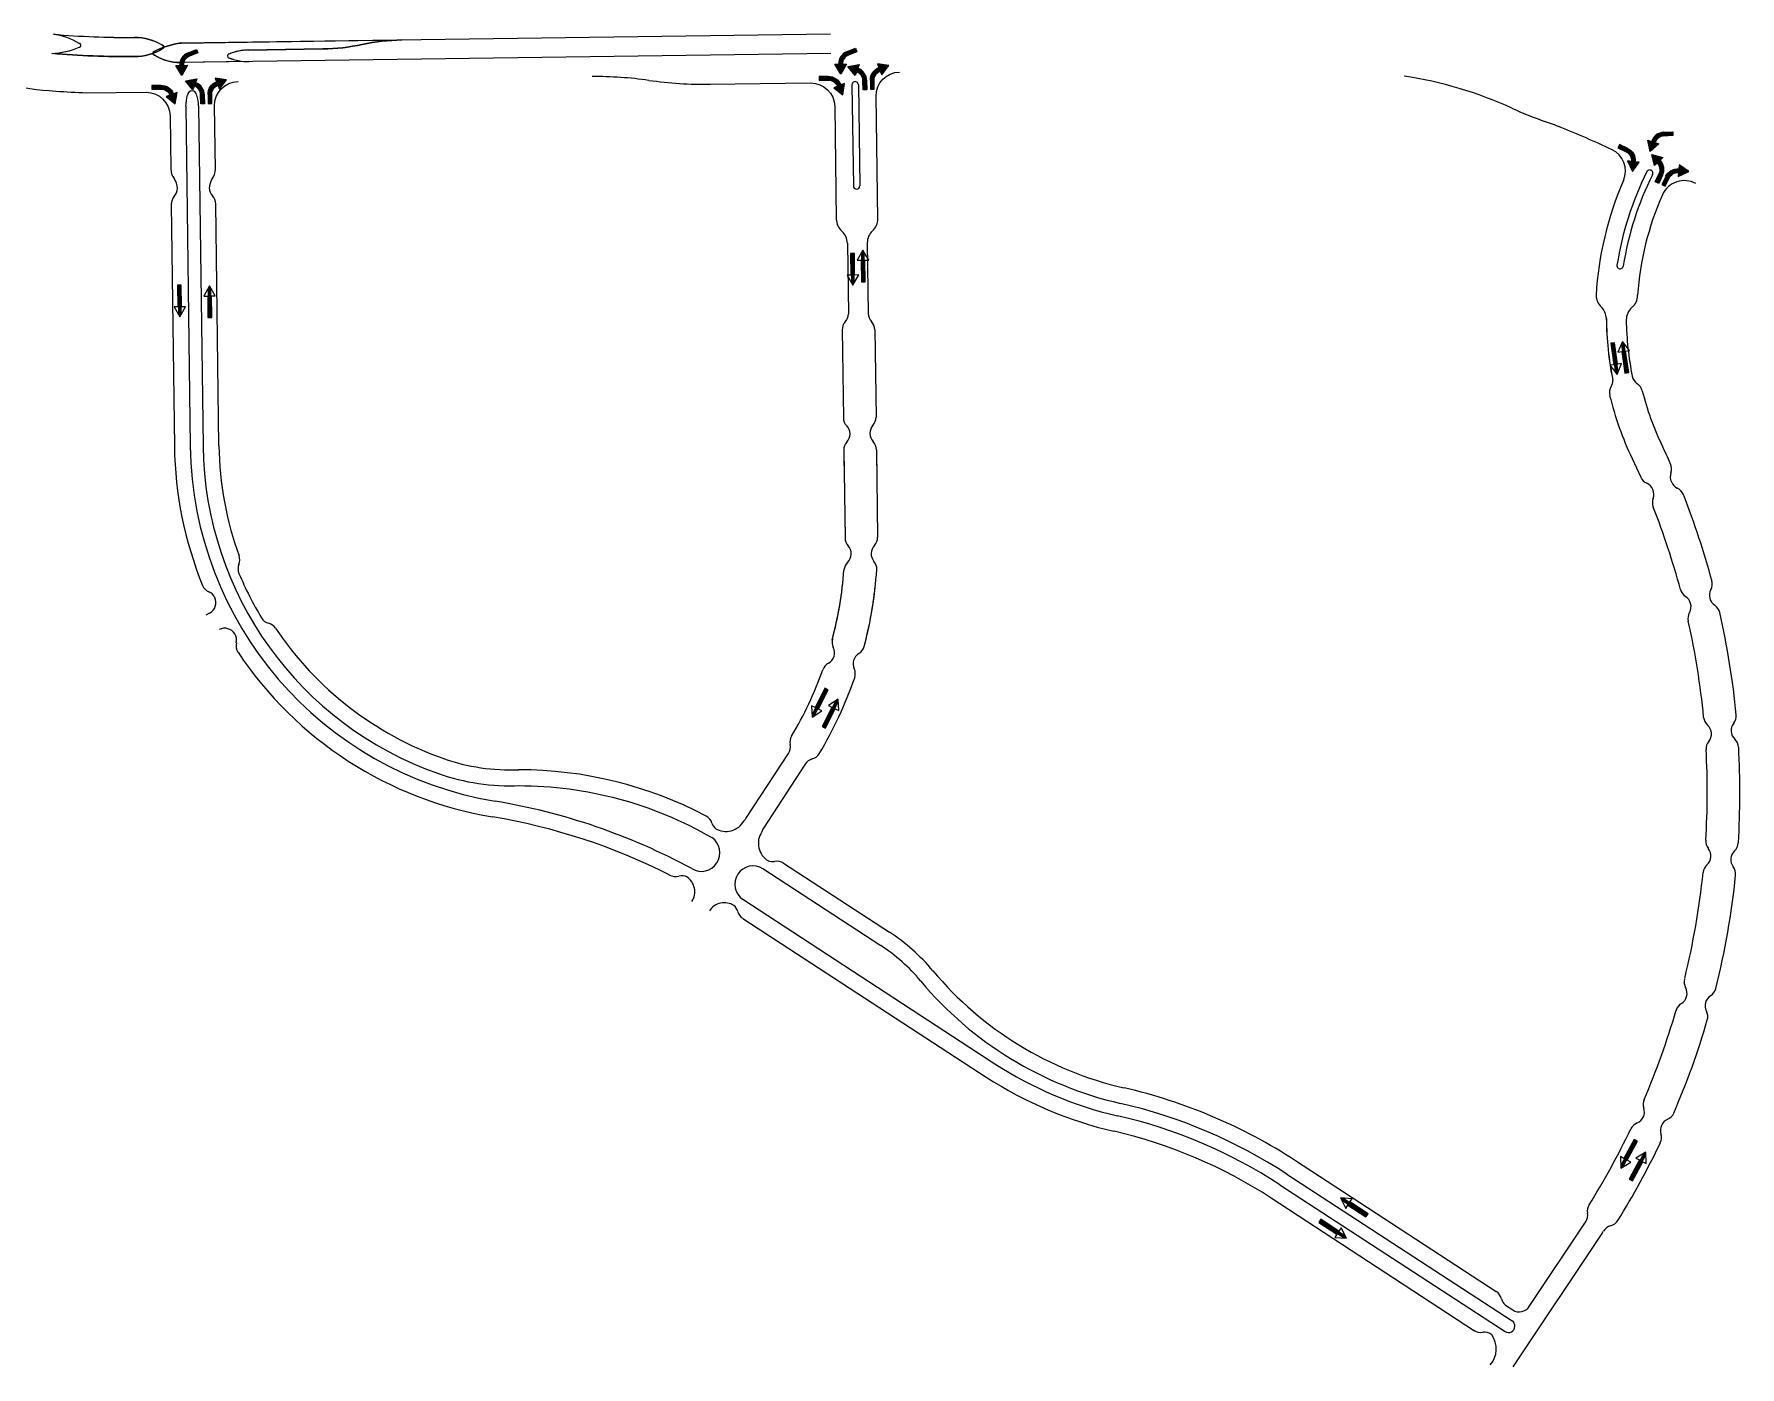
# Model space of a CAD drawing. Header units: inches. Extents: x 2461366 to 2469791, y 7062737 to 7065282.
# Drawn here: x 2467649 to 2469791, y 7063607 to 7065282 of the extents above; entities that cross this region are included whole.
import ezdxf

# ---------------------------------------------------------------- set-up
doc = ezdxf.new("R2010")
doc.units = ezdxf.units.IN
doc.header["$LTSCALE"] = 60
doc.header["$MEASUREMENT"] = 0
for name, color, linetype in [('EOP', 4, 'Continuous'), ('MEDIAN', 6, 'Continuous'), ('TRAFFIC FLOW', 11, 'Continuous')]:
    doc.layers.add(name, color=color, linetype=linetype)
doc.layers.add('Temp-MCR', color=246, linetype='Continuous', plot=False)

# ---------------------------------------------------------------- blocks, each defined once
blk = doc.blocks.new('0arl-SD')
for p, q in [((-0.063, 0.013), (0, 0.013)), ((-0.063, -0.013), (-0.063, 0.013)), ((0.037, 0.066), (0.1, 0.117)), ((0.063, 0.056), (0.037, 0.066)), ((0.113, 0.037), (0.087, 0.047)), ((0.1, 0.117), (0.113, 0.037)), ((0, -0.013), (-0.063, -0.013))]:
    blk.add_line(p, q)
blk.add_lwpolyline([(0.1, 0.117, 0, 0.08, 0), (0.075, 0.052, 0.0256, 0.0256, 0)], format="xyseb")
at = {"const_width": 0.0256}
for points in [[(0, 0), (-0.063, 0, -0.310336)], [(0.075, 0.052, -0.310336), (0, 0, -1.071831)]]:
    blk.add_lwpolyline(points, format="xyb", dxfattribs=at)
for radius in [0.0673, 0.0935]:
    blk.add_arc((0, 0.08), radius, 270, 338.9639)
blk = doc.blocks.new('0ars-sd')
blk.add_lwpolyline([(0.07, 0, 0, 0.08, 0), (0, 0, 0.0256, 0.0256, 0), (-0.151, 0, 0.0256, 0.0256, 0)], format="xyseb")
blk.add_lwpolyline([(-0.151, -0.013), (0, -0.013), (0, -0.04), (0.07, 0), (0, 0.041), (0, 0.013), (-0.151, 0.013)], close=True)

msp = doc.modelspace()

# ---------------------------------------------------------------- linework, layer by layer
at = {"layer": 'EOP', "color": 7}
for p, q in [((2467821.3, 7065067.6), (2467825.2, 7064763.6)), ((2468670.2, 7065019.2), (2468671.4, 7064930.3)), ((2468695.2, 7065019.6), (2468696.4, 7064930.7)), ((2468663.7, 7064910), (2468665.2, 7064799.8)), ((2468704.7, 7064910.4), (2468706.2, 7064800.4)), ((2468665.8, 7064759), (2468667.3, 7064648.8)), ((2468665.8, 7064759), (2468666.3, 7064719.2)), ((2468706.7, 7064759.6), (2468708.2, 7064649.8)), ((2468706.7, 7064759.6), (2468707.3, 7064719.8)), ((2467869.3, 7064554.2), (2467864.7, 7064551.8)), ((2468543.6, 7064297.5), (2468596.1, 7064378.1)), ((2468590.1, 7064240.1), (2468722.9, 7064153.5)), ((2468538.8, 7064170.9), (2468844.5, 7063971.5)), ((2469232.7, 7063866.5), (2469484.9, 7063702)), ((2469202.1, 7063819.6), (2469457.7, 7063652.9)), ((2469505.9, 7063607.4), (2469618.5, 7063776.4)), ((2469526.3, 7063683.2), (2469597.7, 7063790.3)), ((2469497.7, 7063684.1), (2469505.7, 7063678.9))]:
    msp.add_line(p, q, dxfattribs=at)
for points in [[(2468708.3, 7065049.4), (2468706.2, 7065203.6, -0.413534), (2468735.7, 7065234)], [(2467676.3, 7065210.1, 0.008948), (2467714.7, 7065208.1)], [(2467714.7, 7065208.1), (2467789.7, 7065208.6, -0.412248), (2467819.8, 7065178.9), (2467820.7, 7065112.1)], [(2467876.7, 7065111.8), (2467875.7, 7065191.6, -0.413334), (2467905.2, 7065222)], [(2468498.1, 7065218.7), (2468624, 7065220.3, -0.413778), (2468654.4, 7065190.7), (2468656.3, 7065048.7)], [(2469623.1, 7064924.5, 0.047402), (2469631.2, 7064846.8, 0.630027)]]:
    msp.add_lwpolyline(points, format="xyb", dxfattribs=at)
for points in [[(2467881.2, 7064764.3), (2467877.3, 7065068.4)], [(2469655.5, 7064748.5), (2469666.2, 7064725.1)], [(2468617.1, 7064364.4), (2468564.7, 7064284.1)]]:
    msp.add_lwpolyline(points, dxfattribs=at)
for centre, radius, start, end in [((2467712.1, 7065722.9), 514.1, 251.5024, 266.0122), ((2469291.4, 7064720.8), 514.1, 65.526, 81.3092), ((2468349.9, 7064714.4), 514.1, 82.0649, 90), ((2468491.9, 7065732.8), 514.1, 262.0649, 270.6977), ((2469717.4, 7065656.6), 514.1, 245.526, 250.4614), ((2469215.4, 7064241.9), 987, 69.2269, 70.4614), ((2469068.2, 7063934.4), 1327, 64.9668, 68.0059), ((2469617, 7065109.6), 30, 336.5999, 64.9668), ((2467840.7, 7065112.4), 20, 180.7408, 217.6146), ((2467856.7, 7065111.5), 20, 323.9042, 0.7408), ((2467809, 7065087.9), 20, 0, 37.6146), ((2467814, 7065087.9), 15, 317.9038, 0), ((2467889, 7065087.9), 20, 143.9042, 180), ((2467884, 7065088.9), 15, 181.4815, 223.5777), ((2470035.5, 7064928.5), 426, 156.5999, 176.6244), ((2470035.5, 7064928.5), 374, 156.1198, 176.1544), ((2469721, 7065067.7), 30, 61.1792, 156.1198), ((2467836.3, 7065067.8), 15, 137.9038, 180.7408), ((2467862.3, 7065068.2), 15, 0.7408, 43.5777), ((2468676.3, 7065049.3), 20, 180, 229.2956), ((2468688.3, 7065049.4), 20, 312.2701, 1.5658), ((2468650.2, 7065018.9), 20, 0.7829, 49.2956), ((2468715.2, 7065019.8), 20, 132.2701, 180.7829), ((2469630.3, 7064953.6), 20, 180, 227.1203), ((2469642.4, 7064953.6), 20, 309.9787, 0), ((2468656.4, 7064930.3), 15, 317.9455, 0), ((2468711.4, 7064930.9), 15, 180.7829, 223.6163), ((2469603.1, 7064924.3), 20, 0.5602, 47.1203), ((2469668.1, 7064922.9), 20, 129.9787, 180.8682), ((2468678.7, 7064910.2), 15, 137.9455, 180.7829), ((2468689.7, 7064910.2), 15, 0.7829, 43.6163), ((2470035.5, 7064928.5), 412.5, 180.5602, 191.4157), ((2470035.5, 7064928.5), 387.5, 180.8682, 191.4157), ((2469616.2, 7064846.8), 15, 328.7918, 0), ((2469670.4, 7064854.8), 15, 191.4157, 235.7954), ((2469641.9, 7064831.3), 15, 148.7918, 193.8675), ((2470035.5, 7064928.5), 420.5, 193.8675, 205.3407), ((2469653.5, 7064829.9), 15, 14.4645, 55.7954), ((2470035.5, 7064928.5), 379.5, 194.4645, 205.3407), ((2468680.2, 7064800), 15, 180.7829, 223.6163), ((2468658.5, 7064779.3), 15, 0.7829, 43.6163), ((2468658.5, 7064779.3), 15, 317.9495, 0.7829), ((2468713.5, 7064780.1), 15, 137.9495, 180.7829), ((2468713.5, 7064780.1), 15, 180.7829, 223.6163), ((2468691.2, 7064800.2), 15, 317.9495, 0.7829), ((2468303.2, 7064769.8), 478, 180.7408, 202.2128), ((2468303.2, 7064769.8), 422, 180.7408, 199.8988), ((2468680.7, 7064759.2), 15, 137.9495, 180.7829), ((2468691.7, 7064759.4), 15, 0.7829, 43.6163), ((2468770.3, 7064329.3), 1020.5, 23.8315, 25.3407), ((2469690, 7064735.6), 15, 340.4201, 23.8315), ((2469680, 7064731.1), 15, 203.8315, 246.074), ((2469667.8, 7064703.7), 15, 22.6432, 66.074), ((2469718.3, 7064725.5), 15, 160.4201, 205.2869), ((2469718.4, 7064724.7), 14.8, 202.1655, 245.1153), ((2469695.9, 7064693), 15, 159.2068, 201.4501), ((2469667.8, 7064703.6), 15, 339.2068, 22.9543), ((2469705.8, 7064697.7), 15, 21.4925, 64.9486), ((2468770.3, 7064329.3), 1020.5, 15.0278, 21.4925), ((2468770.3, 7064329.3), 979.5, 15.0678, 21.4501), ((2468682.3, 7064649), 15, 180.7829, 222.1672), ((2468660, 7064628.9), 15, 358.1793, 42.1672), ((2468715, 7064629), 15, 178.2516, 220.0461), ((2468715, 7064629), 15, 136.6109, 178.2516), ((2468693.2, 7064649.6), 15, 316.6109, 0.7829), ((2467920.2, 7064610), 15, 158.4199, 202.6432), ((2467892.3, 7064621.1), 15, 338.4199, 19.8988), ((2468187.8, 7064644.3), 479.5, 345.0443, 355.689), ((2468187.8, 7064644.3), 479.5, 345.193, 355.706), ((2468680.9, 7064607.3), 15, 134.0677, 175.706), ((2468660, 7064628.9), 15, 314.0677, 358.1793), ((2468187.8, 7064644.3), 520.5, 345.3298, 356.069), ((2468692.1, 7064609.7), 15, 356.069, 40.0461), ((2467874.5, 7064594.8), 15, 202.2128, 246.2937), ((2468303.2, 7064769.8), 430, 202.6432, 211.0027), ((2468187.8, 7064644.3), 520.5, 345.3184, 353.6837), ((2469741.1, 7064590.9), 15, 331.6673, 15.0807), ((2467862.5, 7064567.3), 15, 24.6791, 66.2937), ((2467862.4, 7064567.5), 15, 297.6595, 25.8872), ((2467863.6, 7064567.6), 13.8, 340.6022, 25.556), ((2469730.6, 7064587.8), 15, 195.1838, 237.4263), ((2469714.4, 7064562.6), 15, 13.9955, 57.4263), ((2469714.4, 7064562.5), 15, 330.3252, 14.3066), ((2469767.5, 7064576.7), 15, 151.6673, 194.4894), ((2469767.5, 7064576.6), 15, 194.1783, 236.1885), ((2467947.4, 7064556), 15, 211.0027, 255.2261), ((2469740.5, 7064547.6), 15, 150.3252, 192.683), ((2468770.3, 7064329.3), 979.5, 5.508, 12.6864), ((2469750.9, 7064551.7), 15, 12.7767, 56.1885), ((2468770.3, 7064329.3), 1020.5, 5.4694, 12.7767), ((2467888.6, 7064520.3), 15, 32.2718, 117.6595), ((2467888.4, 7064520.6), 15, 346.312, 31.0027), ((2467939.8, 7064527), 15, 33.7471, 75.2261), ((2468303.2, 7064769.8), 422, 213.7471, 250.652), ((2467917.6, 7064513.5), 15, 166.312, 213.6145), ((2468303.2, 7064769.8), 478, 213.6145, 260.5489), ((2468665.9, 7064518), 15, 165.193, 206.8357), ((2468639.1, 7064504.4), 15, 343.6258, 26.8357), ((2468692.4, 7064490.7), 15, 121.35, 163.6981), ((2468676.8, 7064516.3), 15, 301.35, 345.3298), ((2468187.8, 7064644.3), 479.5, 329.3124, 340.3571), ((2468653.5, 7064478.1), 15, 118.7144, 160.3571), ((2468639.1, 7064504.4), 15, 298.7144, 343.6258), ((2468692.4, 7064490.7), 15, 163.6981, 204.7829), ((2468665.2, 7064478.1), 15, 340.8032, 24.7829), ((2468187.8, 7064644.3), 520.5, 329.1573, 340.8032), ((2469760.2, 7064424.7), 15, 185.508, 227.7506), ((2469794.8, 7064406.7), 15, 142.058, 226.5814), ((2469771.2, 7064425.1), 15, 322.058, 5.4694), ((2468613, 7064392), 15, 149.3124, 190.9507), ((2469740, 7064402.5), 15, 320.8888, 47.7506), ((2469774.2, 7064384.9), 15, 3.17, 46.5814), ((2468583.6, 7064386.3), 15, 326.8946, 10.9507), ((2468622.7, 7064384.7), 13.9, 283.9377, 328.9342), ((2468770.3, 7064329.3), 979.5, 356.468, 3.1314), ((2469763.3, 7064383.6), 15, 140.8888, 183.1314), ((2468770.3, 7064329.3), 1020.5, 356.4308, 3.17), ((2468246.8, 7064609.4), 252, 250.652, 272.4906), ((2468257.3, 7063851.9), 505.7, 62.2387, 90), ((2468629.9, 7064356.7), 15, 104.7521, 148.8082), ((2468097.9, 7063536.8), 772, 63.1064, 80.5489), ((2468485.8, 7064286.1), 15, 16.9426, 62.2387), ((2468514.5, 7064294.9), 15, 196.9426, 229.0798), ((2468517.8, 7064305.9), 25.8, 238.4654, 331.3406), ((2468522.7, 7064311.2), 25, 315.0437, 326.8946), ((2468584.2, 7064265.2), 25.8, 146.5074, 239.3825), ((2468586.6, 7064272), 25, 150.9533, 162.8042), ((2469762.9, 7064268), 15, 176.468, 218.649), ((2469773.8, 7064266.7), 15, 313.0194, 356.4308), ((2469739.4, 7064249.3), 15, 311.9132, 38.649), ((2469794.3, 7064244.8), 15, 133.0194, 217.5428), ((2468454.5, 7064240.2), 16.7, 243.5612, 283.447), ((2468462.2, 7064209.5), 15, 62.9576, 104.5722), ((2468456.3, 7064204.4), 22.3, 326.4335, 56.7429), ((2468576, 7064257.2), 15, 248.7682, 280.9053), ((2468581.7, 7064227.7), 15, 55.6093, 100.9053), ((2468770.3, 7064329.3), 979.5, 346.1888, 354.0942), ((2469759.5, 7064227), 15, 131.9132, 174.0942), ((2468770.3, 7064329.3), 1020.5, 346.0209, 354.1314), ((2469770.5, 7064226.5), 15, 354.1314, 37.5428), ((2468515.8, 7064168.2), 22.3, 56.9979, 147.3072), ((2468518, 7064175.6), 15, 15.1764, 50.7831), ((2468546.9, 7064183.5), 15, 195.1764, 236.8946), ((2468587.5, 7063945.8), 248, 39.9372, 56.8946), ((2469116.5, 7064388.7), 442, 219.9372, 257.0538), ((2469735.8, 7064091), 15, 166.1358, 208.3847), ((2469709.4, 7064076.7), 15, 301.51, 28.3847), ((2469762.1, 7064061.1), 15, 122.5674, 207.173), ((2469746, 7064086.4), 15, 302.5674, 346.0209), ((2468770.3, 7064329.3), 979.5, 336.7901, 343.7589), ((2469725.1, 7064051.1), 15, 121.51, 163.7589), ((2469735.4, 7064047.4), 15, 343.7196, 27.173), ((2468770.3, 7064329.3), 1020.5, 336.7385, 343.7196), ((2469116.5, 7064388.7), 498, 236.8946, 257.0538), ((2468867.9, 7063306.9), 668, 56.8946, 77.0538), ((2469655.9, 7063927.6), 15, 292.173, 19.0392), ((2469684.3, 7063937.4), 15, 156.7945, 199.0392), ((2469694, 7063932.2), 15, 293.3249, 336.7385), ((2468867.9, 7063306.9), 612, 56.8946, 77.0538), ((2468770.3, 7064329.3), 979.5, 328.0629, 334.4178), ((2469667.3, 7063899.9), 15, 112.173, 154.4178), ((2469705.9, 7063904.6), 15, 113.3249, 197.8525), ((2468770.3, 7064329.3), 1020.5, 328.1855, 334.4389), ((2469677.3, 7063895.4), 15, 334.4389, 17.8525), ((2469584.7, 7063797.8), 15, 329.8885, 10.3682), ((2469614.2, 7063803.2), 15, 148.0629, 190.3682), ((2468770.2, 7064329.3), 1012.5, 326.8946, 326.9923), ((2469632.3, 7063770.2), 15, 104.7205, 149.8885), ((2469624.7, 7063799.2), 15, 284.7205, 328.1855), ((2469476.7, 7063689.5), 15, 13.3704, 56.8946), ((2469511.4, 7063699.2), 21, 197.2854, 204.2478), ((2469505.9, 7063696.7), 15, 204.2478, 236.8946), ((2469513.9, 7063691.5), 15, 236.8946, 326.3304), ((2469465.5, 7063665.7), 15, 235.1517, 279.2326), ((2469470.4, 7063638.3), 12.9, 46.5571, 100.9442), ((2469454.6, 7063629.8), 30.3, 318.8684, 35.8974)]:
    msp.add_arc(centre, radius, start, end, dxfattribs=at)
at = {"layer": 'MEDIAN', "color": 7}
for p, q in [((2468676, 7065218), (2468677.7, 7065091)), ((2468684, 7065218.1), (2468685.7, 7065091.1)), ((2467839.7, 7065191.2), (2467845.2, 7064763.9)), ((2467855.7, 7065191.4), (2467861.2, 7064764.1)), ((2468564.2, 7064233.3), (2468712, 7064136.7)), ((2468539.1, 7064194.8), (2468855.5, 7063988.3)), ((2469221.8, 7063849.7), (2469504.8, 7063665.2)), ((2469213, 7063836.3), (2469495.9, 7063651.9))]:
    msp.add_line(p, q, dxfattribs=at)
for points in [[(2467839.7, 7065191.2, -0.050234), (2467841.6, 7065205.1, 1.209966)], [(2467855.7, 7065191.4, 0.050308), (2467853.4, 7065205.2, -2.159198)], [(2468257.3, 7064337.6, -0.132659), (2468500, 7064272.3, -0.127761)]]:
    msp.add_lwpolyline(points, format="xyb", dxfattribs=at)
for centre, radius, start, end in [((2467847.5, 7065204.3), 6, 9.1587, 172.3503), ((2468680, 7065218), 4, 0.7829, 180.7829), ((2470035.5, 7064928.5), 404, 153.4694, 171.0235), ((2470035.5, 7064928.5), 396, 153.5157, 171.012), ((2469677.6, 7065107), 4, 331.1799, 155.8048), ((2468681.7, 7065091), 4, 180.7829, 0.7829), ((2469640.4, 7064990.9), 4, 170.4448, 351.5908), ((2468303.2, 7064769.8), 458, 180.7408, 260.5489), ((2468303.2, 7064769.8), 442, 180.7408, 250.652), ((2468246.8, 7064609.4), 272, 250.652, 272.4906), ((2468097.9, 7063536.8), 792, 61.5901, 80.5489), ((2468487, 7064253.1), 23.2, 238.1946, 55.7779), ((2468551.9, 7064213.8), 23, 57.6509, 236.1781), ((2468587.5, 7063945.8), 228, 39.9372, 56.8946), ((2469116.5, 7064388.7), 462, 219.9372, 257.0538), ((2469116.5, 7064388.7), 478, 236.8946, 257.0538), ((2468867.9, 7063306.9), 632, 56.8946, 77.0538), ((2468867.9, 7063306.9), 648, 56.8946, 77.0538), ((2469500.4, 7063658.5), 8, 235.5085, 57.1524)]:
    msp.add_arc(centre, radius, start, end, dxfattribs=at)
at = {"layer": 'Temp-MCR'}
for p, q in [((2468649.1, 7065281.7), (2467832.5, 7065270.5)), ((2468649.4, 7065257.2), (2467832.9, 7065246))]:
    msp.add_line(p, q, dxfattribs=at)
at = {"layer": 'Temp-MCR', "color": 3}
for points in [[(2467673.3, 7065281.5, 0.022911), (2467775, 7065277.5, -0.137589), (2467810.5, 7065267.8, -0.561906), (2467810.5, 7065263.5, -0.137589), (2467775.2, 7065253.4, -0.022911), (2467671.2, 7065257.5, 0.094362), (2467705.5, 7065265.1, 0.903474), (2467705.8, 7065270, 0.109136), (2467673.3, 7065281.5)], [(2467918.8, 7065247.2), (2467832.9, 7065246, -0.146322), (2467800.2, 7065255.3, -0.794716), (2467799.8, 7065259.9, -0.078831), (2467833.7, 7065270.5), (2468110.9, 7065274.3, 0.050125), (2468061.2, 7065268.7, -0.050126), (2468011.6, 7065263), (2467917.7, 7065261.7, 0.096252), (2467893.4, 7065256.6, 0.669341), (2467893.4, 7065252, 0.099921)]]:
    msp.add_lwpolyline(points, format="xyb", close=True, dxfattribs=at)
at = {"layer": 'Temp-MCR'}
for points in [[(2467918.8, 7065261.7), (2468011.6, 7065263, 0.050126), (2468061.2, 7065268.7, -0.050126), (2468110.9, 7065274.3, -0.837585)], [(2467918.8, 7065261.7, 0.096252), (2467893.4, 7065256.6, 0.675071), (2467893.4, 7065252, 0.095937), (2467918.8, 7065247.2)]]:
    msp.add_lwpolyline(points, format="xyb", dxfattribs=at)
for centre, radius, start, end in [((2467768.6, 7066389.2), 1111.7, 265.0832, 270.3332), ((2467663.5, 7065202), 80.1, 58.0381, 82.9517), ((2467775.4, 7065209.5), 68, 58.997, 90.3332), ((2467768.6, 7066389.2), 1135.8, 265.0832, 270.3332), ((2467667.8, 7065353.2), 95.8, 272.3217, 293.1868), ((2467705.5, 7065267.6), 2.45, 272.2774, 80.6653), ((2467774.8, 7065321.4), 68, 270.3332, 301.6694), ((2467800.6, 7065257.6), 2.34, 107.7333, 261.6322), ((2467850.4, 7065158.6), 113.2, 98.5053, 116.5349), ((2467833.1, 7065309), 63, 238.5144, 269.7584), ((2467809.2, 7065265.6), 2.5, 301.6694, 58.997)]:
    msp.add_arc(centre, radius, start, end, dxfattribs=at)

# ---------------------------------------------------------------- block references
at = {"layer": 'TRAFFIC FLOW', "color": 7, "yscale": 180, "zscale": 180}
for name, p, xscale, rotation in [('0arl-SD', (2467843.3, 7065256), 180, 201.8190024522256), ('0arl-SD', (2468670.7, 7065257.5), 180, 201.8190024522256), ('0arl-SD', (2467860.5, 7065205.3), 180, 90.78289094772649), ('0arl-SD', (2467869.9, 7065205.9), -179.9999999999999, 270.7828906946171), ('0arl-SD', (2468692, 7065223.2), 180, 90.78289094772649), ('0arl-SD', (2468701.5, 7065223.8), -179.9999999999999, 270.7828906946171), ('0arl-SD', (2467808.3, 7065215), -179.9999999999999, 180.3560719752103), ('0arl-SD', (2468646.2, 7065226.1), -180, 180.6976641419343), ('0arl-SD', (2469648.9, 7065135.9), -180, 154.0215606272807), ('0arl-SD', (2469695.2, 7065156), 180, 182.4099527478883), ('0arl-SD', (2469691.5, 7065105.4), 179.9999999999999, 64.89053561727569), ('0arl-SD', (2469699.7, 7065101.8), -180.0000000000001, 244.4236434111357), ('0ars-sd', (2468689.8, 7064997.8), 180, 90.78289094571767), ('0ars-sd', (2468677, 7064979), 180, 270.7828909457177), ('0ars-sd', (2467832, 7064939.1), 180, 270.7828909457177), ('0ars-sd', (2467869.4, 7064952.7), 180, 90.78289094571767), ('0ars-sd', (2469634.8, 7064866.7), 180, 278.0736132540538), ('0ars-sd', (2469645, 7064883.2), 179.9999999999999, 98.07361325405383), ('0ars-sd', (2468631.7, 7064434.8), 180, 243.4599666711945), ('0ars-sd', (2468652.9, 7064435.1), 179.9999999999999, 63.45996667119437), ('0ars-sd', (2469647.2, 7063868.1), 180, 241.5657819181205), ('0ars-sd', (2469666.8, 7063866.2), 179.9999999999999, 61.56578191812053), ('0ars-sd', (2469299.9, 7063812.7), 180, 146.615257653835), ('0ars-sd', (2469286.1, 7063776.1), 180, 327.033155493761)]:
    msp.add_blockref(name, p, dxfattribs=dict(at, xscale=xscale, rotation=rotation))

doc.saveas('drawing.dxf')
